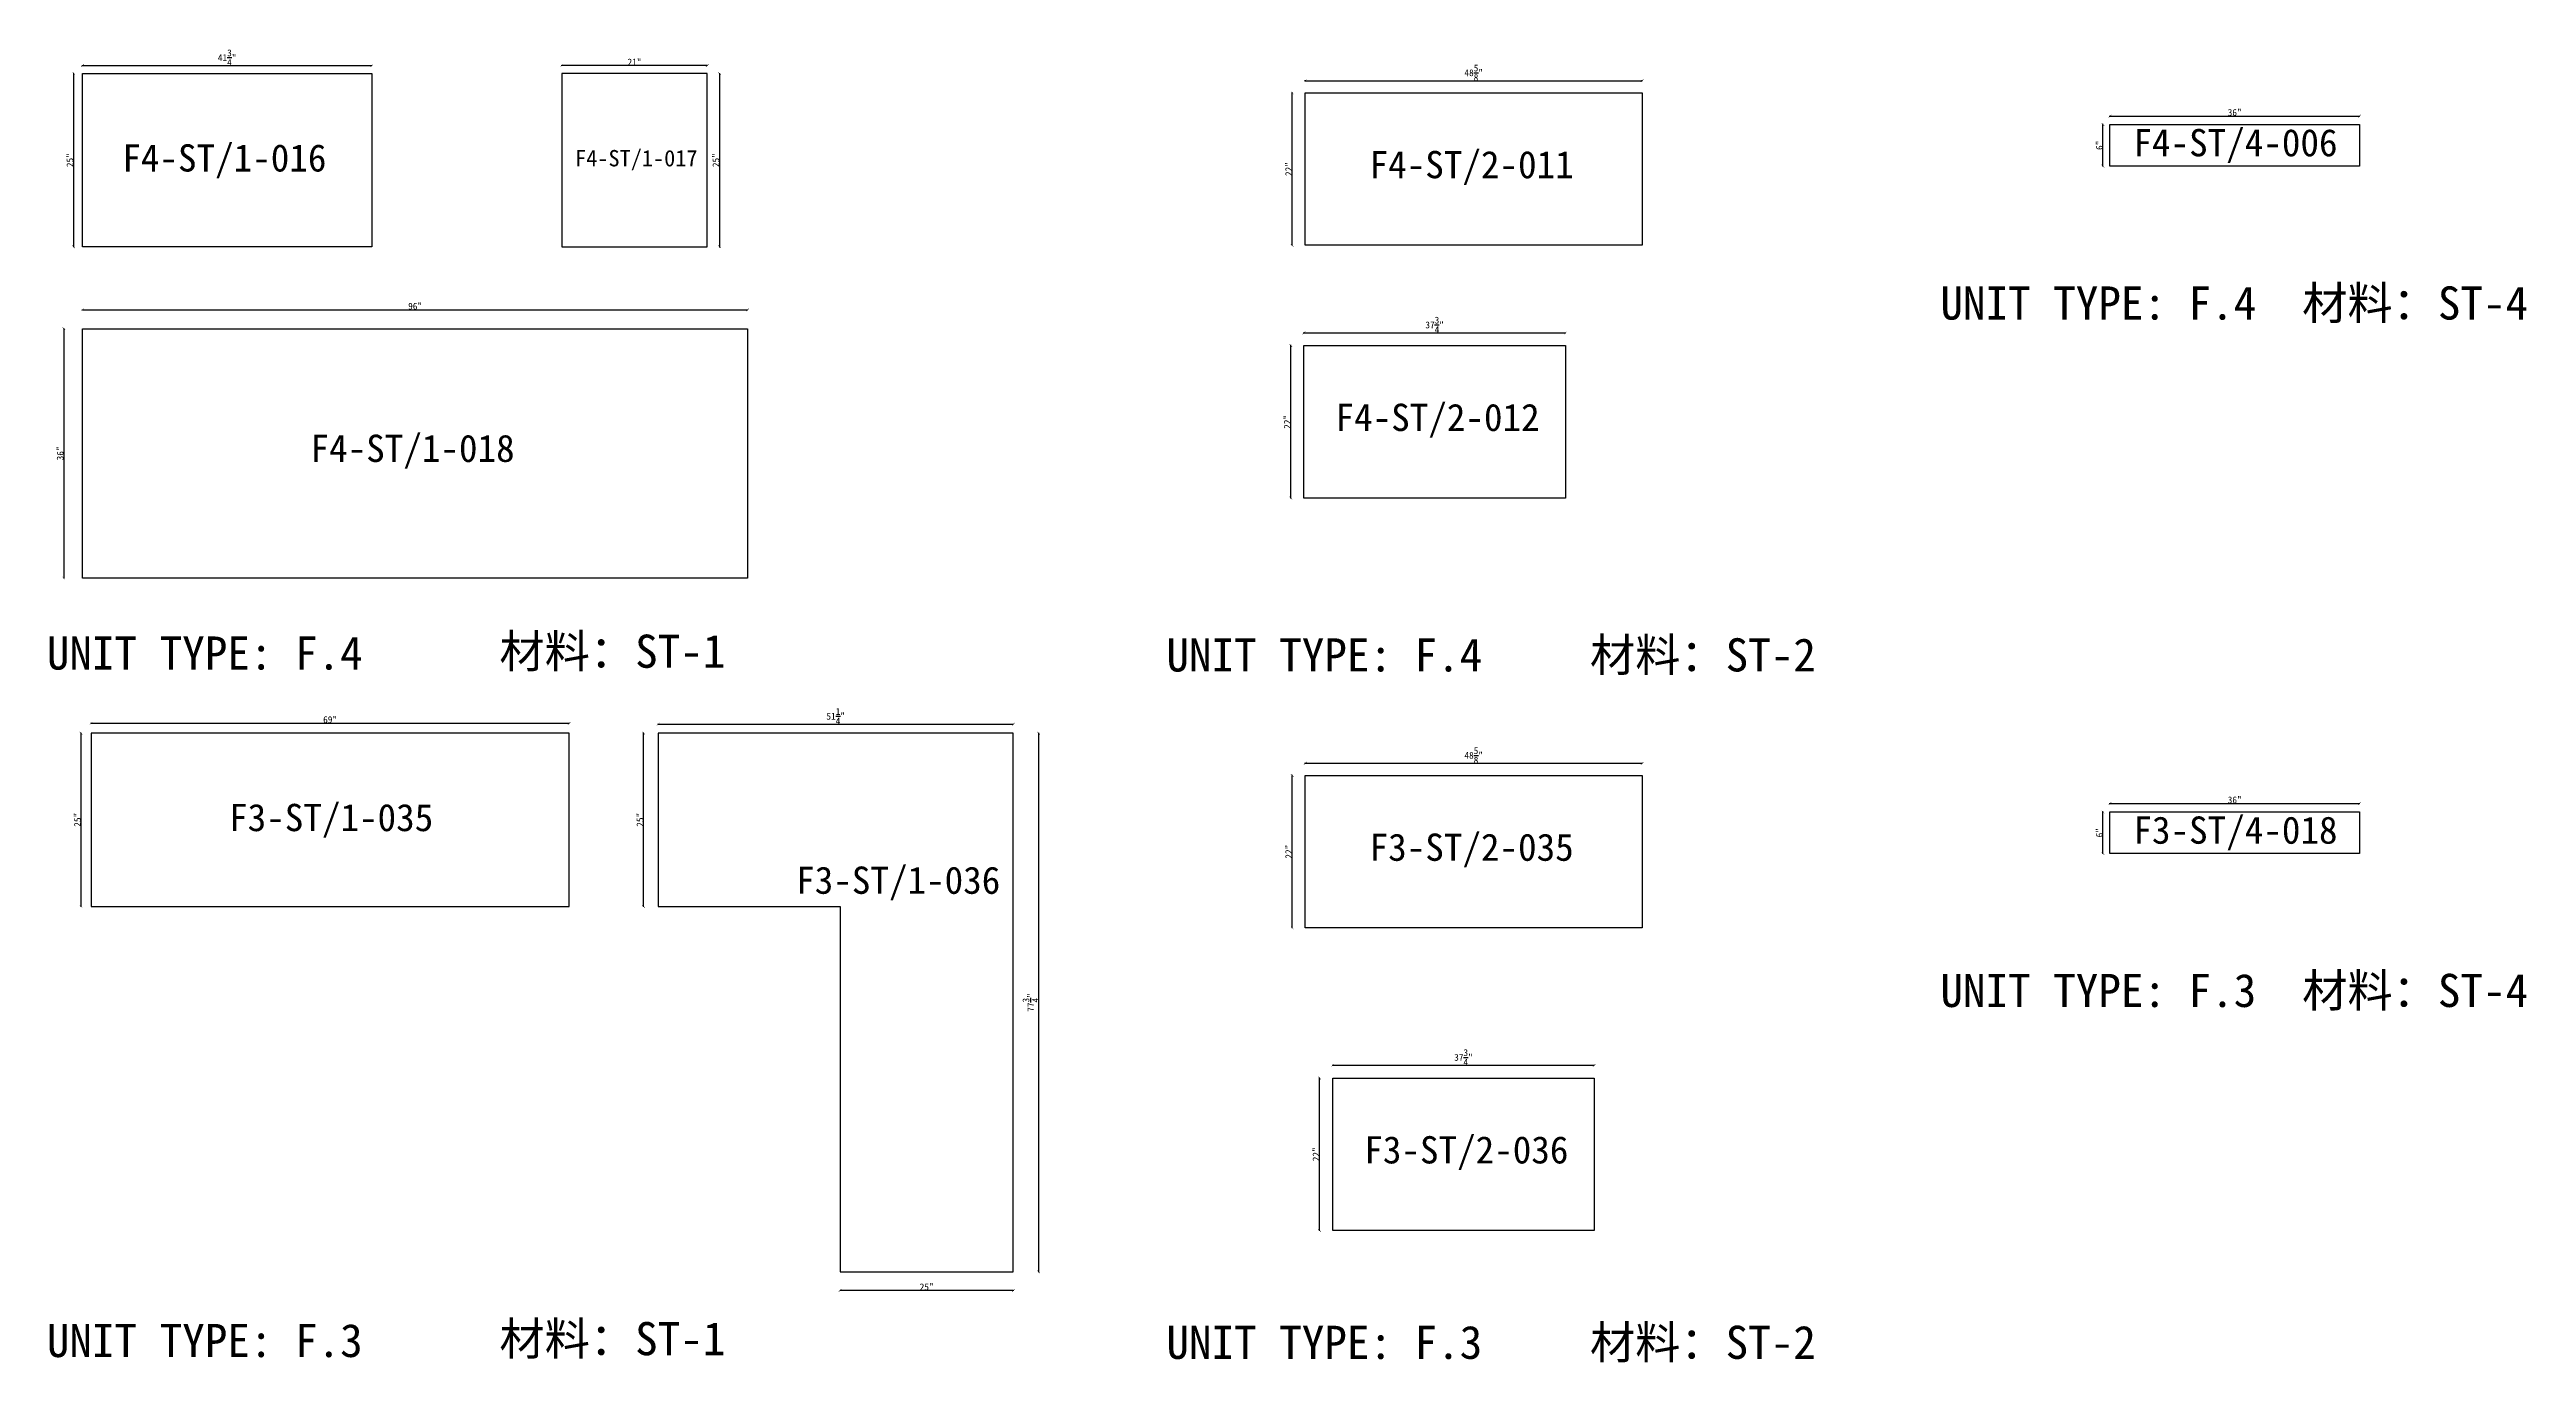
# Model space of a CAD drawing. Header units: millimetres. Extents: x -46962 to 137822, y -48342 to 2116.
# Drawn here: x 102270 to 111351, y -44884 to -40070 of the extents above; entities that cross this region are included whole.
import ezdxf
from ezdxf.enums import TextEntityAlignment as Align

# ---------------------------------------------------------------- set-up
doc = ezdxf.new("R2010")
doc.units = ezdxf.units.MM
doc.layers.add('COUNTERTOP_NUMBER', color=3, linetype='Continuous')
doc.layers.add('COUNTERTOPS', color=7, linetype='Continuous')
doc.styles.add('样式 1', font='')
doc.styles.get('样式 1').set_extended_font_data('NSimSun')
doc.dimstyles.new('副本 ISO-25', dxfattribs={"dimtxt": 25, "dimasz": 10, "dimexe": 1.5, "dimexo": 0.5, "dimtad": 1, "dimlfac": 0.03937, "dimlunit": 5, "dimtxsty": '样式 1', "dimblk": 'ARCHTICK', "dimcen": 2.5, "dimclrd": 256, "dimclrt": 1, "dimazin": 3, "dimtfac": 1, "dimtmove": 0, "dimatfit": 3, "dimfxlon": 1})

# ---------------------------------------------------------------- blocks, each defined once
blk = doc.blocks.new('_ArchTick')
at = {"color": 0, "linetype": 'ByBlock', "const_width": 0.15}
blk.add_lwpolyline([(-0.5, -0.5), (0.5, 0.5)], dxfattribs=at)
blk = doc.blocks.new('*D1904')
at = {"color": 0, "lineweight": -2, "transparency": 16777216}
for p, q in [((102391.3, -40129.6), (102391.3, -40127.1)), ((103451.7, -40129.6), (103451.7, -40127.1))]:
    blk.add_line(p, q, dxfattribs=at)
at = {"lineweight": -2, "transparency": 16777216}
blk.add_line((102391.3, -40128.6), (103451.7, -40128.6), dxfattribs=at)
at = {"layer": 'Defpoints', "color": 0, "transparency": 16777216}
for p in [(103451.7, -40128.6), (102391.3, -40157.9), (103451.7, -40157.9)]:
    blk.add_point(p, dxfattribs=at)
at = {"lineweight": -2, "transparency": 16777216, "xscale": 10, "yscale": 10, "zscale": 10, "rotation": 180}
blk.add_blockref('_ArchTick', (102391.3, -40128.6), dxfattribs=at)
at = {"lineweight": -2, "transparency": 16777216, "xscale": 10, "yscale": 10, "zscale": 10}
blk.add_blockref('_ArchTick', (103451.7, -40128.6), dxfattribs=at)
at = {"color": 1, "transparency": 16777216, "insert": (102921.5, -40099.5), "char_height": 25, "attachment_point": 5, "style": '样式 1'}
blk.add_mtext('\\A1;41{\\H1x;\\S3/4;}"', dxfattribs=at)
blk = doc.blocks.new('*D1905')
at = {"color": 0, "lineweight": -2, "transparency": 16777216}
for p, q in [((102359.5, -40157.9), (102357, -40157.9)), ((102359.5, -40792.9), (102357, -40792.9))]:
    blk.add_line(p, q, dxfattribs=at)
at = {"lineweight": -2, "transparency": 16777216}
blk.add_line((102358.5, -40157.9), (102358.5, -40792.9), dxfattribs=at)
at = {"layer": 'Defpoints', "color": 0, "transparency": 16777216}
for p in [(102391.3, -40157.9), (102358.5, -40792.9), (102391.3, -40792.9)]:
    blk.add_point(p, dxfattribs=at)
at = {"lineweight": -2, "transparency": 16777216, "xscale": 10, "yscale": 10, "zscale": 10}
for p, rotation in [((102358.5, -40157.9), 90), ((102358.5, -40792.9), 270)]:
    blk.add_blockref('_ArchTick', p, dxfattribs=dict(at, rotation=rotation))
at = {"color": 1, "transparency": 16777216, "insert": (102345.4, -40475.4), "char_height": 25, "attachment_point": 5, "rotation": 90, "style": '样式 1'}
blk.add_mtext('\\A1;25"', dxfattribs=at)
blk = doc.blocks.new('*D1906')
at = {"color": 0, "lineweight": -2, "transparency": 16777216}
for p, q in [((104148.2, -40129.6), (104148.2, -40127.1)), ((104681.6, -40129.6), (104681.6, -40127.1))]:
    blk.add_line(p, q, dxfattribs=at)
at = {"lineweight": -2, "transparency": 16777216}
blk.add_line((104681.6, -40128.6), (104148.2, -40128.6), dxfattribs=at)
at = {"layer": 'Defpoints', "color": 0, "transparency": 16777216}
for p in [(104148.2, -40128.6), (104148.2, -40157.9), (104681.6, -40157.9)]:
    blk.add_point(p, dxfattribs=at)
at = {"lineweight": -2, "transparency": 16777216, "xscale": 10, "yscale": 10, "zscale": 10, "rotation": 180}
blk.add_blockref('_ArchTick', (104148.2, -40128.6), dxfattribs=at)
at = {"lineweight": -2, "transparency": 16777216, "xscale": 10, "yscale": 10, "zscale": 10}
blk.add_blockref('_ArchTick', (104681.6, -40128.6), dxfattribs=at)
at = {"color": 1, "transparency": 16777216, "insert": (104414.9, -40115.5), "char_height": 25, "attachment_point": 5, "style": '样式 1'}
blk.add_mtext('\\A1;21"', dxfattribs=at)
blk = doc.blocks.new('*D1907')
at = {"color": 0, "lineweight": -2, "transparency": 16777216}
for p, q in [((104725.5, -40157.9), (104728, -40157.9)), ((104725.5, -40792.9), (104728, -40792.9))]:
    blk.add_line(p, q, dxfattribs=at)
at = {"lineweight": -2, "transparency": 16777216}
blk.add_line((104726.5, -40157.9), (104726.5, -40792.9), dxfattribs=at)
at = {"layer": 'Defpoints', "color": 0, "transparency": 16777216}
for p in [(104681.6, -40157.9), (104681.6, -40792.9), (104726.5, -40792.9)]:
    blk.add_point(p, dxfattribs=at)
at = {"lineweight": -2, "transparency": 16777216, "xscale": 10, "yscale": 10, "zscale": 10}
for p, rotation in [((104726.5, -40157.9), 90), ((104726.5, -40792.9), 270)]:
    blk.add_blockref('_ArchTick', p, dxfattribs=dict(at, rotation=rotation))
at = {"color": 1, "transparency": 16777216, "insert": (104713.4, -40475.4), "char_height": 25, "attachment_point": 5, "rotation": 90, "style": '样式 1'}
blk.add_mtext('\\A1;25"', dxfattribs=at)
blk = doc.blocks.new('*D1908')
at = {"color": 0, "lineweight": -2, "transparency": 16777216}
for p, q in [((102391.3, -41025), (102391.3, -41022.5)), ((104829.7, -41025), (104829.7, -41022.5))]:
    blk.add_line(p, q, dxfattribs=at)
at = {"lineweight": -2, "transparency": 16777216}
blk.add_line((102391.3, -41024), (104829.7, -41024), dxfattribs=at)
at = {"layer": 'Defpoints', "color": 0, "transparency": 16777216}
for p in [(104829.7, -41024), (102391.3, -41093.3), (104829.7, -41093.3)]:
    blk.add_point(p, dxfattribs=at)
at = {"lineweight": -2, "transparency": 16777216, "xscale": 10, "yscale": 10, "zscale": 10, "rotation": 180}
blk.add_blockref('_ArchTick', (102391.3, -41024), dxfattribs=at)
at = {"lineweight": -2, "transparency": 16777216, "xscale": 10, "yscale": 10, "zscale": 10}
blk.add_blockref('_ArchTick', (104829.7, -41024), dxfattribs=at)
at = {"color": 1, "transparency": 16777216, "insert": (103610.5, -41010.9), "char_height": 25, "attachment_point": 5, "style": '样式 1'}
blk.add_mtext('\\A1;96"', dxfattribs=at)
blk = doc.blocks.new('*D1909')
at = {"color": 0, "lineweight": -2, "transparency": 16777216}
for p, q in [((102323.5, -41093.3), (102321, -41093.3)), ((102323.5, -42007.7), (102321, -42007.7))]:
    blk.add_line(p, q, dxfattribs=at)
at = {"lineweight": -2, "transparency": 16777216}
blk.add_line((102322.5, -41093.3), (102322.5, -42007.7), dxfattribs=at)
at = {"layer": 'Defpoints', "color": 0, "transparency": 16777216}
for p in [(102391.3, -41093.3), (102322.5, -42007.7), (102391.3, -42007.7)]:
    blk.add_point(p, dxfattribs=at)
at = {"lineweight": -2, "transparency": 16777216, "xscale": 10, "yscale": 10, "zscale": 10}
for p, rotation in [((102322.5, -41093.3), 90), ((102322.5, -42007.7), 270)]:
    blk.add_blockref('_ArchTick', p, dxfattribs=dict(at, rotation=rotation))
at = {"color": 1, "transparency": 16777216, "insert": (102309.4, -41550.5), "char_height": 25, "attachment_point": 5, "rotation": 90, "style": '样式 1'}
blk.add_mtext('\\A1;36"', dxfattribs=at)
blk = doc.blocks.new('*D1910')
at = {"color": 0, "lineweight": -2, "transparency": 16777216}
for p, q in [((106873.9, -40185.1), (106873.9, -40182.6)), ((108109, -40185.1), (108109, -40182.6))]:
    blk.add_line(p, q, dxfattribs=at)
at = {"lineweight": -2, "transparency": 16777216}
blk.add_line((106873.9, -40184.1), (108109, -40184.1), dxfattribs=at)
at = {"layer": 'Defpoints', "color": 0, "transparency": 16777216}
for p in [(108109, -40184.1), (106873.9, -40228.7), (108109, -40228.7)]:
    blk.add_point(p, dxfattribs=at)
at = {"lineweight": -2, "transparency": 16777216, "xscale": 10, "yscale": 10, "zscale": 10, "rotation": 180}
blk.add_blockref('_ArchTick', (106873.9, -40184.1), dxfattribs=at)
at = {"lineweight": -2, "transparency": 16777216, "xscale": 10, "yscale": 10, "zscale": 10}
blk.add_blockref('_ArchTick', (108109, -40184.1), dxfattribs=at)
at = {"color": 1, "transparency": 16777216, "insert": (107491.4, -40155), "char_height": 25, "attachment_point": 5, "style": '样式 1'}
blk.add_mtext('\\A1;48{\\H1x;\\S5/8;}"', dxfattribs=at)
blk = doc.blocks.new('*D1911')
at = {"color": 0, "lineweight": -2, "transparency": 16777216}
for p, q in [((106827.1, -40228.7), (106824.6, -40228.7)), ((106827.1, -40787.5), (106824.6, -40787.5))]:
    blk.add_line(p, q, dxfattribs=at)
at = {"lineweight": -2, "transparency": 16777216}
blk.add_line((106826.1, -40787.5), (106826.1, -40228.7), dxfattribs=at)
at = {"layer": 'Defpoints', "color": 0, "transparency": 16777216}
for p in [(106826.1, -40228.7), (106873.9, -40228.7), (106873.9, -40787.5)]:
    blk.add_point(p, dxfattribs=at)
at = {"lineweight": -2, "transparency": 16777216, "xscale": 10, "yscale": 10, "zscale": 10}
for p, rotation in [((106826.1, -40228.7), 90), ((106826.1, -40787.5), 270)]:
    blk.add_blockref('_ArchTick', p, dxfattribs=dict(at, rotation=rotation))
at = {"color": 1, "transparency": 16777216, "insert": (106813, -40508.1), "char_height": 25, "attachment_point": 5, "rotation": 90, "style": '样式 1'}
blk.add_mtext('\\A1;22"', dxfattribs=at)
blk = doc.blocks.new('*D1912')
at = {"color": 0, "lineweight": -2, "transparency": 16777216}
for p, q in [((106868.9, -41109.6), (106868.9, -41107.1)), ((107827.8, -41109.6), (107827.8, -41107.1))]:
    blk.add_line(p, q, dxfattribs=at)
at = {"lineweight": -2, "transparency": 16777216}
blk.add_line((106868.9, -41108.6), (107827.8, -41108.6), dxfattribs=at)
at = {"layer": 'Defpoints', "color": 0, "transparency": 16777216}
for p in [(107827.8, -41108.6), (106868.9, -41155.4), (107827.8, -41155.4)]:
    blk.add_point(p, dxfattribs=at)
at = {"lineweight": -2, "transparency": 16777216, "xscale": 10, "yscale": 10, "zscale": 10, "rotation": 180}
blk.add_blockref('_ArchTick', (106868.9, -41108.6), dxfattribs=at)
at = {"lineweight": -2, "transparency": 16777216, "xscale": 10, "yscale": 10, "zscale": 10}
blk.add_blockref('_ArchTick', (107827.8, -41108.6), dxfattribs=at)
at = {"color": 1, "transparency": 16777216, "insert": (107348.3, -41079.5), "char_height": 25, "attachment_point": 5, "style": '样式 1'}
blk.add_mtext('\\A1;37{\\H1x;\\S3/4;}"', dxfattribs=at)
blk = doc.blocks.new('*D1913')
at = {"color": 0, "lineweight": -2, "transparency": 16777216}
for p, q in [((106821.8, -41155.4), (106819.3, -41155.4)), ((106821.8, -41714.2), (106819.3, -41714.2))]:
    blk.add_line(p, q, dxfattribs=at)
at = {"lineweight": -2, "transparency": 16777216}
blk.add_line((106820.8, -41714.2), (106820.8, -41155.4), dxfattribs=at)
at = {"layer": 'Defpoints', "color": 0, "transparency": 16777216}
for p in [(106820.8, -41155.4), (106868.9, -41155.4), (106868.9, -41714.2)]:
    blk.add_point(p, dxfattribs=at)
at = {"lineweight": -2, "transparency": 16777216, "xscale": 10, "yscale": 10, "zscale": 10}
for p, rotation in [((106820.8, -41155.4), 90), ((106820.8, -41714.2), 270)]:
    blk.add_blockref('_ArchTick', p, dxfattribs=dict(at, rotation=rotation))
at = {"color": 1, "transparency": 16777216, "insert": (106807.7, -41434.8), "char_height": 25, "attachment_point": 5, "rotation": 90, "style": '样式 1'}
blk.add_mtext('\\A1;22"', dxfattribs=at)
blk = doc.blocks.new('*D1914')
at = {"color": 0, "lineweight": -2, "transparency": 16777216}
for p, q in [((109824, -40314.9), (109824, -40312.4)), ((110738.4, -40314.9), (110738.4, -40312.4))]:
    blk.add_line(p, q, dxfattribs=at)
at = {"lineweight": -2, "transparency": 16777216}
blk.add_line((109824, -40313.9), (110738.4, -40313.9), dxfattribs=at)
at = {"layer": 'Defpoints', "color": 0, "transparency": 16777216}
for p in [(110738.4, -40313.9), (109824, -40344.7), (110738.4, -40344.7)]:
    blk.add_point(p, dxfattribs=at)
at = {"lineweight": -2, "transparency": 16777216, "xscale": 10, "yscale": 10, "zscale": 10, "rotation": 180}
blk.add_blockref('_ArchTick', (109824, -40313.9), dxfattribs=at)
at = {"lineweight": -2, "transparency": 16777216, "xscale": 10, "yscale": 10, "zscale": 10}
blk.add_blockref('_ArchTick', (110738.4, -40313.9), dxfattribs=at)
at = {"color": 1, "transparency": 16777216, "insert": (110281.2, -40300.7), "char_height": 25, "attachment_point": 5, "style": '样式 1'}
blk.add_mtext('\\A1;36"', dxfattribs=at)
blk = doc.blocks.new('*D1915')
at = {"color": 0, "lineweight": -2, "transparency": 16777216}
for p, q in [((109799.2, -40344.7), (109796.7, -40344.7)), ((109799.2, -40497.1), (109796.7, -40497.1))]:
    blk.add_line(p, q, dxfattribs=at)
at = {"lineweight": -2, "transparency": 16777216}
blk.add_line((109798.2, -40497.1), (109798.2, -40344.7), dxfattribs=at)
at = {"layer": 'Defpoints', "color": 0, "transparency": 16777216}
for p in [(109798.2, -40344.7), (109824, -40344.7), (109824, -40497.1)]:
    blk.add_point(p, dxfattribs=at)
at = {"lineweight": -2, "transparency": 16777216, "xscale": 10, "yscale": 10, "zscale": 10}
for p, rotation in [((109798.2, -40344.7), 90), ((109798.2, -40497.1), 270)]:
    blk.add_blockref('_ArchTick', p, dxfattribs=dict(at, rotation=rotation))
at = {"color": 1, "transparency": 16777216, "insert": (109785.1, -40420.9), "char_height": 25, "attachment_point": 5, "rotation": 90, "style": '样式 1'}
blk.add_mtext('\\A1;6"', dxfattribs=at)
blk = doc.blocks.new('*D1638')
at = {"color": 0, "lineweight": -2, "transparency": 16777216}
for p, q in [((102386.8, -42576.3), (102384.3, -42576.3)), ((102386.8, -43211.3), (102384.3, -43211.3))]:
    blk.add_line(p, q, dxfattribs=at)
at = {"lineweight": -2, "transparency": 16777216}
blk.add_line((102385.8, -43211.3), (102385.8, -42576.3), dxfattribs=at)
at = {"layer": 'Defpoints', "color": 0, "transparency": 16777216}
for p in [(102385.8, -42576.3), (102422.7, -42576.3), (102422.7, -43211.3)]:
    blk.add_point(p, dxfattribs=at)
at = {"lineweight": -2, "transparency": 16777216, "xscale": 10, "yscale": 10, "zscale": 10}
for p, rotation in [((102385.8, -42576.3), 90), ((102385.8, -43211.3), 270)]:
    blk.add_blockref('_ArchTick', p, dxfattribs=dict(at, rotation=rotation))
at = {"color": 1, "transparency": 16777216, "insert": (102372.7, -42893.8), "char_height": 25, "attachment_point": 5, "rotation": 90, "style": '样式 1'}
blk.add_mtext('\\A1;25"', dxfattribs=at)
blk = doc.blocks.new('*D1639')
at = {"color": 0, "lineweight": -2, "transparency": 16777216}
for p, q in [((102422.7, -42541), (102422.7, -42538.5)), ((104175.3, -42541), (104175.3, -42538.5))]:
    blk.add_line(p, q, dxfattribs=at)
at = {"lineweight": -2, "transparency": 16777216}
blk.add_line((102422.7, -42540), (104175.3, -42540), dxfattribs=at)
at = {"layer": 'Defpoints', "color": 0, "transparency": 16777216}
for p in [(102422.7, -42576.3), (104175.3, -42540), (104175.3, -42576.3)]:
    blk.add_point(p, dxfattribs=at)
at = {"lineweight": -2, "transparency": 16777216, "xscale": 10, "yscale": 10, "zscale": 10, "rotation": 180}
blk.add_blockref('_ArchTick', (102422.7, -42540), dxfattribs=at)
at = {"lineweight": -2, "transparency": 16777216, "xscale": 10, "yscale": 10, "zscale": 10}
blk.add_blockref('_ArchTick', (104175.3, -42540), dxfattribs=at)
at = {"color": 1, "transparency": 16777216, "insert": (103299, -42526.9), "char_height": 25, "attachment_point": 5, "style": '样式 1'}
blk.add_mtext('\\A1;69"', dxfattribs=at)
blk = doc.blocks.new('*D1640')
at = {"color": 0, "lineweight": -2, "transparency": 16777216}
for p, q in [((104501.6, -42544.2), (104501.6, -42541.7)), ((105803.4, -42544.2), (105803.4, -42541.7))]:
    blk.add_line(p, q, dxfattribs=at)
at = {"lineweight": -2, "transparency": 16777216}
blk.add_line((104501.6, -42543.2), (105803.4, -42543.2), dxfattribs=at)
at = {"layer": 'Defpoints', "color": 0, "transparency": 16777216}
for p in [(104501.6, -42576.3), (105803.4, -42543.2), (105803.4, -42576.3)]:
    blk.add_point(p, dxfattribs=at)
at = {"lineweight": -2, "transparency": 16777216, "xscale": 10, "yscale": 10, "zscale": 10, "rotation": 180}
blk.add_blockref('_ArchTick', (104501.6, -42543.2), dxfattribs=at)
at = {"lineweight": -2, "transparency": 16777216, "xscale": 10, "yscale": 10, "zscale": 10}
blk.add_blockref('_ArchTick', (105803.4, -42543.2), dxfattribs=at)
at = {"color": 1, "transparency": 16777216, "insert": (105152.5, -42514.2), "char_height": 25, "attachment_point": 5, "style": '样式 1'}
blk.add_mtext('\\A1;51{\\H1x;\\S1/4;}"', dxfattribs=at)
blk = doc.blocks.new('*D1920')
at = {"color": 0, "lineweight": -2, "transparency": 16777216}
for p, q in [((104449.2, -42576.3), (104446.7, -42576.3)), ((104449.2, -43211.3), (104446.7, -43211.3))]:
    blk.add_line(p, q, dxfattribs=at)
at = {"lineweight": -2, "transparency": 16777216}
blk.add_line((104448.2, -43211.3), (104448.2, -42576.3), dxfattribs=at)
at = {"layer": 'Defpoints', "color": 0, "transparency": 16777216}
for p in [(104448.2, -42576.3), (104501.6, -42576.3), (104501.6, -43211.3)]:
    blk.add_point(p, dxfattribs=at)
at = {"lineweight": -2, "transparency": 16777216, "xscale": 10, "yscale": 10, "zscale": 10}
for p, rotation in [((104448.2, -42576.3), 90), ((104448.2, -43211.3), 270)]:
    blk.add_blockref('_ArchTick', p, dxfattribs=dict(at, rotation=rotation))
at = {"color": 1, "transparency": 16777216, "insert": (104435, -42893.8), "char_height": 25, "attachment_point": 5, "rotation": 90, "style": '样式 1'}
blk.add_mtext('\\A1;25"', dxfattribs=at)
blk = doc.blocks.new('*D1921')
at = {"color": 0, "lineweight": -2, "transparency": 16777216}
for p, q in [((105168.4, -44618.6), (105168.4, -44621.1)), ((105803.4, -44618.6), (105803.4, -44621.1))]:
    blk.add_line(p, q, dxfattribs=at)
at = {"lineweight": -2, "transparency": 16777216}
blk.add_line((105803.4, -44619.6), (105168.4, -44619.6), dxfattribs=at)
at = {"layer": 'Defpoints', "color": 0, "transparency": 16777216}
for p in [(105168.4, -44551.2), (105803.4, -44551.2), (105168.4, -44619.6)]:
    blk.add_point(p, dxfattribs=at)
at = {"lineweight": -2, "transparency": 16777216, "xscale": 10, "yscale": 10, "zscale": 10, "rotation": 180}
blk.add_blockref('_ArchTick', (105168.4, -44619.6), dxfattribs=at)
at = {"lineweight": -2, "transparency": 16777216, "xscale": 10, "yscale": 10, "zscale": 10}
blk.add_blockref('_ArchTick', (105803.4, -44619.6), dxfattribs=at)
at = {"color": 1, "transparency": 16777216, "insert": (105485.9, -44606.5), "char_height": 25, "attachment_point": 5, "style": '样式 1'}
blk.add_mtext('\\A1;25"', dxfattribs=at)
blk = doc.blocks.new('*D1922')
at = {"color": 0, "lineweight": -2, "transparency": 16777216}
for p, q in [((105895.6, -42576.3), (105898.1, -42576.3)), ((105895.6, -44551.2), (105898.1, -44551.2))]:
    blk.add_line(p, q, dxfattribs=at)
at = {"lineweight": -2, "transparency": 16777216}
blk.add_line((105896.6, -44551.2), (105896.6, -42576.3), dxfattribs=at)
at = {"layer": 'Defpoints', "color": 0, "transparency": 16777216}
for p in [(105803.4, -42576.3), (105896.6, -42576.3), (105803.4, -44551.2)]:
    blk.add_point(p, dxfattribs=at)
at = {"lineweight": -2, "transparency": 16777216, "xscale": 10, "yscale": 10, "zscale": 10}
for p, rotation in [((105896.6, -42576.3), 90), ((105896.6, -44551.2), 270)]:
    blk.add_blockref('_ArchTick', p, dxfattribs=dict(at, rotation=rotation))
at = {"color": 1, "transparency": 16777216, "insert": (105867.5, -43563.7), "char_height": 25, "attachment_point": 5, "rotation": 90, "style": '样式 1'}
blk.add_mtext('\\A1;77{\\H1x;\\S3/4;}"', dxfattribs=at)
blk = doc.blocks.new('*D1923')
at = {"color": 0, "lineweight": -2, "transparency": 16777216}
for p, q in [((106873.9, -42687.8), (106873.9, -42685.3)), ((108109, -42687.8), (108109, -42685.3))]:
    blk.add_line(p, q, dxfattribs=at)
at = {"lineweight": -2, "transparency": 16777216}
blk.add_line((106873.9, -42686.8), (108109, -42686.8), dxfattribs=at)
at = {"layer": 'Defpoints', "color": 0, "transparency": 16777216}
for p in [(106873.9, -42731.4), (108109, -42686.8), (108109, -42731.4)]:
    blk.add_point(p, dxfattribs=at)
at = {"lineweight": -2, "transparency": 16777216, "xscale": 10, "yscale": 10, "zscale": 10, "rotation": 180}
blk.add_blockref('_ArchTick', (106873.9, -42686.8), dxfattribs=at)
at = {"lineweight": -2, "transparency": 16777216, "xscale": 10, "yscale": 10, "zscale": 10}
blk.add_blockref('_ArchTick', (108109, -42686.8), dxfattribs=at)
at = {"color": 1, "transparency": 16777216, "insert": (107491.4, -42657.7), "char_height": 25, "attachment_point": 5, "style": '样式 1'}
blk.add_mtext('\\A1;48{\\H1x;\\S5/8;}"', dxfattribs=at)
blk = doc.blocks.new('*D1924')
at = {"color": 0, "lineweight": -2, "transparency": 16777216}
for p, q in [((106827.1, -42731.4), (106824.6, -42731.4)), ((106827.1, -43290.2), (106824.6, -43290.2))]:
    blk.add_line(p, q, dxfattribs=at)
at = {"lineweight": -2, "transparency": 16777216}
blk.add_line((106826.1, -43290.2), (106826.1, -42731.4), dxfattribs=at)
at = {"layer": 'Defpoints', "color": 0, "transparency": 16777216}
for p in [(106826.1, -42731.4), (106873.9, -42731.4), (106873.9, -43290.2)]:
    blk.add_point(p, dxfattribs=at)
at = {"lineweight": -2, "transparency": 16777216, "xscale": 10, "yscale": 10, "zscale": 10}
for p, rotation in [((106826.1, -42731.4), 90), ((106826.1, -43290.2), 270)]:
    blk.add_blockref('_ArchTick', p, dxfattribs=dict(at, rotation=rotation))
at = {"color": 1, "transparency": 16777216, "insert": (106813, -43010.8), "char_height": 25, "attachment_point": 5, "rotation": 90, "style": '样式 1'}
blk.add_mtext('\\A1;22"', dxfattribs=at)
blk = doc.blocks.new('*D1925')
at = {"color": 0, "lineweight": -2, "transparency": 16777216}
for p, q in [((106974.4, -43795.1), (106974.4, -43792.6)), ((107933.3, -43795.1), (107933.3, -43792.6))]:
    blk.add_line(p, q, dxfattribs=at)
at = {"lineweight": -2, "transparency": 16777216}
blk.add_line((106974.4, -43794.1), (107933.3, -43794.1), dxfattribs=at)
at = {"layer": 'Defpoints', "color": 0, "transparency": 16777216}
for p in [(106974.4, -43840.9), (107933.3, -43794.1), (107933.3, -43840.9)]:
    blk.add_point(p, dxfattribs=at)
at = {"lineweight": -2, "transparency": 16777216, "xscale": 10, "yscale": 10, "zscale": 10, "rotation": 180}
blk.add_blockref('_ArchTick', (106974.4, -43794.1), dxfattribs=at)
at = {"lineweight": -2, "transparency": 16777216, "xscale": 10, "yscale": 10, "zscale": 10}
blk.add_blockref('_ArchTick', (107933.3, -43794.1), dxfattribs=at)
at = {"color": 1, "transparency": 16777216, "insert": (107453.9, -43765), "char_height": 25, "attachment_point": 5, "style": '样式 1'}
blk.add_mtext('\\A1;37{\\H1x;\\S3/4;}"', dxfattribs=at)
blk = doc.blocks.new('*D1926')
at = {"color": 0, "lineweight": -2, "transparency": 16777216}
for p, q in [((106927.3, -43840.9), (106924.8, -43840.9)), ((106927.3, -44399.7), (106924.8, -44399.7))]:
    blk.add_line(p, q, dxfattribs=at)
at = {"lineweight": -2, "transparency": 16777216}
blk.add_line((106926.3, -44399.7), (106926.3, -43840.9), dxfattribs=at)
at = {"layer": 'Defpoints', "color": 0, "transparency": 16777216}
for p in [(106926.3, -43840.9), (106974.4, -43840.9), (106974.4, -44399.7)]:
    blk.add_point(p, dxfattribs=at)
at = {"lineweight": -2, "transparency": 16777216, "xscale": 10, "yscale": 10, "zscale": 10}
for p, rotation in [((106926.3, -43840.9), 90), ((106926.3, -44399.7), 270)]:
    blk.add_blockref('_ArchTick', p, dxfattribs=dict(at, rotation=rotation))
at = {"color": 1, "transparency": 16777216, "insert": (106913.2, -44120.3), "char_height": 25, "attachment_point": 5, "rotation": 90, "style": '样式 1'}
blk.add_mtext('\\A1;22"', dxfattribs=at)
blk = doc.blocks.new('*D1927')
at = {"color": 0, "lineweight": -2, "transparency": 16777216}
for p, q in [((109824, -42835.3), (109824, -42832.8)), ((110738.4, -42835.3), (110738.4, -42832.8))]:
    blk.add_line(p, q, dxfattribs=at)
at = {"lineweight": -2, "transparency": 16777216}
blk.add_line((109824, -42834.3), (110738.4, -42834.3), dxfattribs=at)
at = {"layer": 'Defpoints', "color": 0, "transparency": 16777216}
for p in [(110738.4, -42834.3), (109824, -42865.1), (110738.4, -42865.1)]:
    blk.add_point(p, dxfattribs=at)
at = {"lineweight": -2, "transparency": 16777216, "xscale": 10, "yscale": 10, "zscale": 10, "rotation": 180}
blk.add_blockref('_ArchTick', (109824, -42834.3), dxfattribs=at)
at = {"lineweight": -2, "transparency": 16777216, "xscale": 10, "yscale": 10, "zscale": 10}
blk.add_blockref('_ArchTick', (110738.4, -42834.3), dxfattribs=at)
at = {"color": 1, "transparency": 16777216, "insert": (110281.2, -42821.2), "char_height": 25, "attachment_point": 5, "style": '样式 1'}
blk.add_mtext('\\A1;36"', dxfattribs=at)
blk = doc.blocks.new('*D1928')
at = {"color": 0, "lineweight": -2, "transparency": 16777216}
for p, q in [((109799.2, -42865.1), (109796.7, -42865.1)), ((109799.2, -43017.5), (109796.7, -43017.5))]:
    blk.add_line(p, q, dxfattribs=at)
at = {"lineweight": -2, "transparency": 16777216}
blk.add_line((109798.2, -43017.5), (109798.2, -42865.1), dxfattribs=at)
at = {"layer": 'Defpoints', "color": 0, "transparency": 16777216}
for p in [(109798.2, -42865.1), (109824, -42865.1), (109824, -43017.5)]:
    blk.add_point(p, dxfattribs=at)
at = {"lineweight": -2, "transparency": 16777216, "xscale": 10, "yscale": 10, "zscale": 10}
for p, rotation in [((109798.2, -42865.1), 90), ((109798.2, -43017.5), 270)]:
    blk.add_blockref('_ArchTick', p, dxfattribs=dict(at, rotation=rotation))
at = {"color": 1, "transparency": 16777216, "insert": (109785.1, -42941.3), "char_height": 25, "attachment_point": 5, "rotation": 90, "style": '样式 1'}
blk.add_mtext('\\A1;6"', dxfattribs=at)

msp = doc.modelspace()

# ---------------------------------------------------------------- linework, layer by layer
at = {"layer": 'COUNTERTOPS', "color": 40, "true_color": 0xf8d731}
for points in [[(102391.252, -40157.923), (103451.702, -40157.923), (103451.702, -40792.923), (102391.252, -40792.923)], [(104148.239, -40792.923), (104681.639, -40792.923), (104681.639, -40157.923), (104148.239, -40157.923)], [(102391.252, -41093.315), (104829.652, -41093.315), (104829.652, -42007.715), (102391.252, -42007.715)]]:
    msp.add_lwpolyline(points, close=True, dxfattribs=at)
at = {"layer": 'COUNTERTOPS'}
for points in [[(106873.893, -40228.664), (108108.968, -40228.664), (108108.968, -40787.464), (106873.893, -40787.464)], [(109824.046, -40344.705), (110738.446, -40344.705), (110738.446, -40497.105), (109824.046, -40497.105)], [(106868.917, -41155.425), (107827.767, -41155.425), (107827.767, -41714.225), (106868.917, -41714.225)], [(102422.723, -43211.313), (104175.323, -43211.313), (104175.323, -42576.313), (102422.723, -42576.313)], [(105803.368, -42576.313), (104501.618, -42576.313), (104501.618, -43211.313), (105168.368, -43211.313), (105168.368, -44551.163), (105803.368, -44551.163)], [(106873.893, -42731.365), (108108.968, -42731.365), (108108.968, -43290.165), (106873.893, -43290.165)], [(109824.046, -42865.123), (110738.446, -42865.123), (110738.446, -43017.523), (109824.046, -43017.523)], [(106974.437, -43840.949), (107933.287, -43840.949), (107933.287, -44399.749), (106974.437, -44399.749)]]:
    msp.add_lwpolyline(points, close=True, dxfattribs=at)

# ---------------------------------------------------------------- texts
at = {"style": '样式 1'}
for s, p in [('UNIT TYPE: F.4', (109202.355, -41059.862)), ('材料：ST-4', (110528.636, -41059.862)), ('UNIT TYPE: F.4', (102260.429, -42343.252)), ('材料：ST-1', (103919.716, -42336.597)), ('材料：ST-2', (107917.564, -42350.03)), ('UNIT TYPE: F.4', (106364.839, -42350.03)), ('UNIT TYPE: F.3', (109202.355, -43580.28)), ('材料：ST-4', (110528.636, -43580.28)), ('UNIT TYPE: F.3', (102260.429, -44863.67)), ('材料：ST-1', (103919.716, -44857.015)), ('UNIT TYPE: F.3', (106364.839, -44870.448)), ('材料：ST-2', (107917.564, -44870.448))]:
    msp.add_text(s, height=121.5865, dxfattribs=at).set_placement(p)
at = {"layer": 'COUNTERTOP_NUMBER', "color": 3, "style": '样式 1'}
for s, height, p in [('F4-ST/4-006', 100, (110284.134, -40411.274)), ('F4-ST/1-016', 100, (102911.339, -40467.092)), ('F4-ST/1-017', 60, (104421.491, -40468.224)), ('F4-ST/2-011', 100, (107483.98, -40491.633)), ('F4-ST/2-012', 100, (107359.004, -41418.394)), ('F4-ST/1-018', 100, (103601.339, -41531.884)), ('F3-ST/1-035', 100, (103302.81, -42885.482)), ('F3-ST/2-035', 100, (107483.98, -42994.334)), ('F3-ST/4-018', 100, (110284.134, -42931.692)), ('F3-ST/1-036', 100, (105381.705, -43115.332)), ('F3-ST/2-036', 100, (107464.525, -44103.918))]:
    msp.add_text(s, height=height, dxfattribs=at).set_placement(p, align=Align.MIDDLE_CENTER)

# ---------------------------------------------------------------- dimensions: what is measured, and where the dimension line sits
for base, p1, p2, picture, middle in [((103451.702, -40128.586), (102391.252, -40157.923), (103451.702, -40157.923), '*D1904', (102921.477, -40099.493)), ((104148.239, -40128.586), (104681.639, -40157.923), (104148.239, -40157.923), '*D1906', (104414.939, -40115.461)), ((108108.968, -40184.135), (106873.893, -40228.664), (108108.968, -40228.664), '*D1910', (107491.43, -40155.042)), ((110738.446, -40313.869), (109824.046, -40344.705), (110738.446, -40344.705), '*D1914', (110281.246, -40300.744)), ((104829.652, -41024.03), (102391.252, -41093.315), (104829.652, -41093.315), '*D1908', (103610.452, -41010.905)), ((107827.767, -41108.568), (106868.917, -41155.425), (107827.767, -41155.425), '*D1912', (107348.342, -41079.475)), ((105803.368, -42543.18), (104501.618, -42576.313), (105803.368, -42576.313), '*D1640', (105152.493, -42514.157)), ((104175.323, -42539.982), (102422.723, -42576.313), (104175.323, -42576.313), '*D1639', (103299.023, -42526.857)), ((108108.968, -42686.836), (106873.893, -42731.365), (108108.968, -42731.365), '*D1923', (107491.43, -42657.743)), ((110738.446, -42834.287), (109824.046, -42865.123), (110738.446, -42865.123), '*D1927', (110281.246, -42821.162)), ((107933.287, -43794.092), (106974.437, -43840.949), (107933.287, -43840.949), '*D1925', (107453.862, -43764.999)), ((105168.368, -44619.579), (105803.368, -44551.163), (105168.368, -44551.163), '*D1921', (105485.868, -44606.454))]:
    dim = msp.add_linear_dim(base=base, p1=p1, p2=p2, dimstyle='副本 ISO-25')
    dim.commit()
    dim.dimension.update_dxf_attribs({"geometry": picture, "text_midpoint": middle})
for base, p1, p2, picture, middle in [((102358.528, -40792.923), (102391.252, -40157.923), (102391.252, -40792.923), '*D1905', (102345.403, -40475.423)), ((104726.536, -40792.923), (104681.639, -40157.923), (104681.639, -40792.923), '*D1907', (104713.411, -40475.423)), ((106826.129, -40228.664), (106873.893, -40787.464), (106873.893, -40228.664), '*D1911', (106813.004, -40508.064)), ((109798.212, -40344.705), (109824.046, -40497.105), (109824.046, -40344.705), '*D1915', (109785.087, -40420.905)), ((102322.482, -42007.715), (102391.252, -41093.315), (102391.252, -42007.715), '*D1909', (102309.357, -41550.515)), ((106820.808, -41155.425), (106868.917, -41714.225), (106868.917, -41155.425), '*D1913', (106807.683, -41434.825)), ((102385.783, -42576.313), (102422.723, -43211.313), (102422.723, -42576.313), '*D1638', (102372.658, -42893.813)), ((104448.173, -42576.313), (104501.618, -43211.313), (104501.618, -42576.313), '*D1920', (104435.048, -42893.813)), ((105896.59, -42576.313), (105803.368, -44551.163), (105803.368, -42576.313), '*D1922', (105867.497, -43563.738)), ((106826.129, -42731.365), (106873.893, -43290.165), (106873.893, -42731.365), '*D1924', (106813.004, -43010.765)), ((109798.212, -42865.123), (109824.046, -43017.523), (109824.046, -42865.123), '*D1928', (109785.087, -42941.323)), ((106926.329, -43840.949), (106974.437, -44399.749), (106974.437, -43840.949), '*D1926', (106913.204, -44120.349))]:
    dim = msp.add_linear_dim(base=base, p1=p1, p2=p2, angle=90, dimstyle='副本 ISO-25')
    dim.commit()
    dim.dimension.update_dxf_attribs({"geometry": picture, "text_midpoint": middle})

doc.saveas('drawing.dxf')
